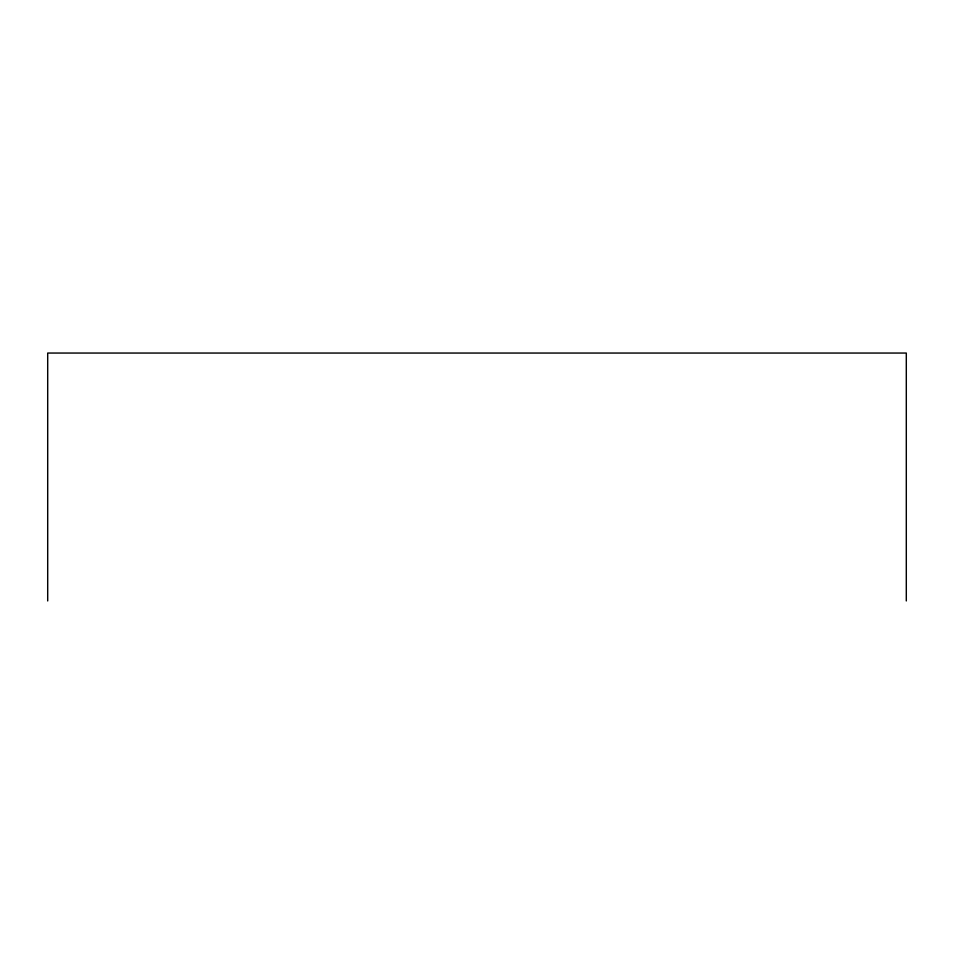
<?xml version="1.0" encoding="UTF-8"?>
<svg xmlns="http://www.w3.org/2000/svg" width="954" height="954" viewBox="0 0 954 954"><rect width="100%" height="100%" fill="white"/><g stroke="black" fill="none" stroke-linecap="round" stroke-linejoin="round"><path stroke-width="1.43" d="M906.3 600.948L906.3 353.052L47.7 353.052L47.7 600.948"/></g></svg>
